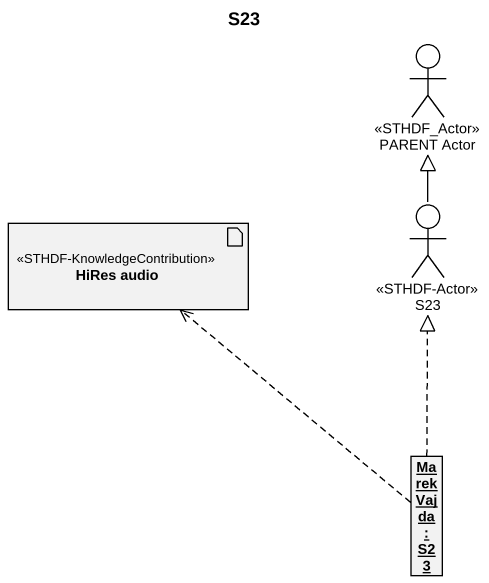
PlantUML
@startuml
title S23
allowmixing
hide circle
hide empty members
actor "PARENT Actor" as PARENT_Actor <<STHDF_Actor>>
actor S23 <<STHDF-Actor>>
artifact "HiRes audio" as HiRes_audio <<STHDF-KnowledgeContribution>>
object "Marek Vajda : S23" as Marek_Vajda
S23 -up-|> PARENT_Actor
Marek_Vajda .up.|> S23
Marek_Vajda .up.> HiRes_audio
@enduml
